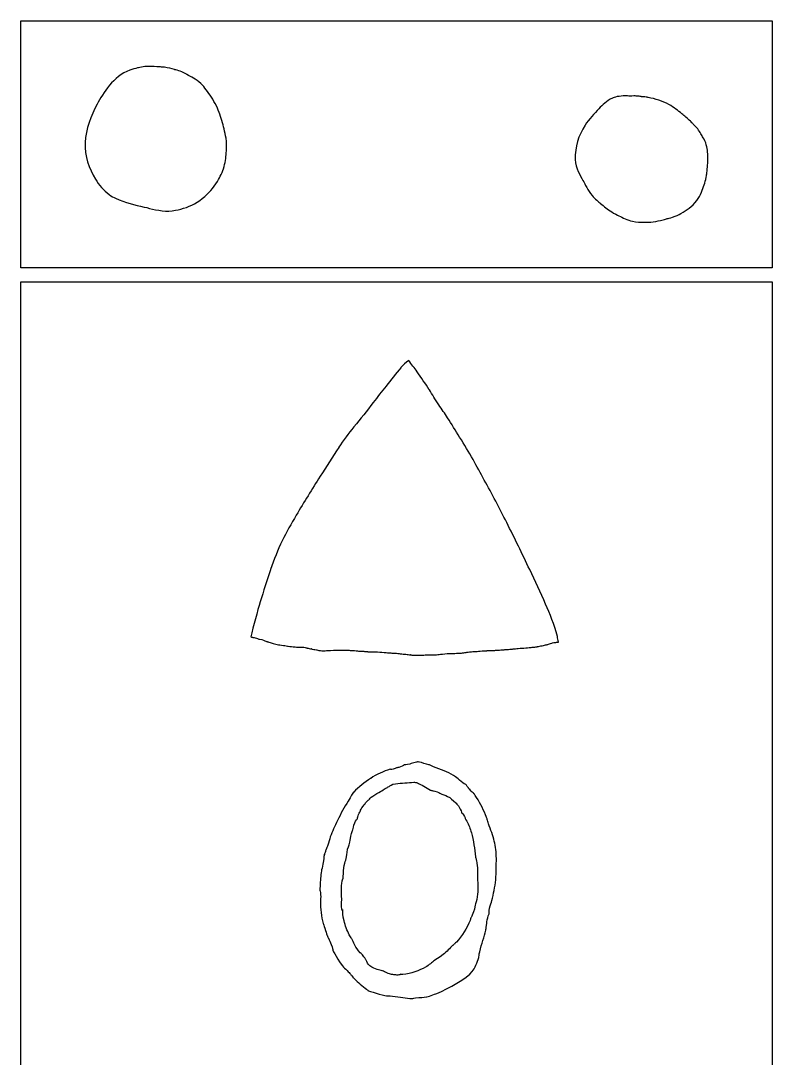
# Model space of a CAD drawing. Header units: millimetres. Extents: x 118 to 334, y 1905 to 2895.
# Drawn here: x 118.2 to 334.2, y 2596.5 to 2894.5 of the extents above; entities that cross this region are included whole.
import ezdxf

# ---------------------------------------------------------------- set-up
doc = ezdxf.new("R2010")
doc.units = ezdxf.units.MM
doc.layers.add('Calque_1', color=7, linetype='CONTINUOUS')

msp = doc.modelspace()

# ---------------------------------------------------------------- linework, layer by layer
at = {"layer": 'Calque_1', "color": 7}
for points in [[(118.17005, 2894.51342), (334.16978, 2894.51342), (334.16978, 2823.51361), (118.17005, 2823.51361)], [(118.17005, 2819.51386), (334.16978, 2819.51386), (334.16978, 2298.51362), (118.17005, 2298.51362)], [(201.6386, 2714.10626)], [(204.0338, 2713.59312)], [(205.43505, 2655.04338)]]:
    msp.add_lwpolyline(points, close=True, dxfattribs=at)
for points in [[(154.29357, 2881.40645), (154.29357, 2881.40045)], [(154.62888, 2881.39615), (154.62688, 2881.39615)], [(292.20302, 2872.94424), (292.2025, 2872.94024)], [(294.37181, 2872.90084), (294.36981, 2872.90084)], [(296.63413, 2872.68487), (296.63213, 2872.68487)], [(177.31025, 2859.08396), (177.31066, 2859.08364)], [(315.66515, 2855.30876), (315.66501, 2855.30919)], [(229.71263, 2796.90449), (229.71863, 2796.90949), (229.70573, 2796.91449)], [(229.71273, 2796.90549), (229.71263, 2796.90449)], [(223.1643, 2789.55345), (223.1543, 2789.54345)], [(238.33197, 2784.18416), (238.32197, 2784.19416)], [(197.36054, 2752.50902), (197.36054, 2752.49902)], [(189.99975, 2736.85088), (189.99975, 2736.84088)], [(189.4401, 2716.0391), (189.4501, 2716.0391)], [(271.95332, 2715.94736), (271.96332, 2715.94736)], [(272.65165, 2716.03576), (272.66195, 2716.03576)], [(272.70275, 2716.03576), (272.70248, 2716.03586)], [(201.7001, 2714.08306), (201.6898, 2714.08306)], [(201.96717, 2714.04542), (201.97717, 2714.04542)], [(204.31298, 2713.58677), (204.32328, 2713.58677)], [(213.15787, 2713.65203), (213.17597, 2713.65203)], [(213.58886, 2713.65203), (213.60956, 2713.65203)], [(215.26321, 2713.48047), (215.28131, 2713.48047), (215.41205, 2713.48047), (215.55157, 2713.48047)], [(225.58144, 2712.83068), (225.60414, 2712.83068)], [(226.15398, 2712.81978), (226.18188, 2712.81978)], [(230.16407, 2712.3702), (230.17437, 2712.3702)], [(231.54122, 2712.2632), (231.55122, 2712.2632)], [(255.53639, 2713.76697), (255.61439, 2713.76697)], [(256.83082, 2713.82567), (256.84112, 2713.82567)], [(256.89282, 2713.83567), (256.90312, 2713.83567)], [(256.90212, 2713.82567), (256.92382, 2713.82567), (256.94192, 2713.82567)], [(257.04102, 2713.86407), (257.07672, 2713.86407), (257.09892, 2713.86407), (257.14492, 2713.86407)], [(224.31328, 2679.51699), (224.30298, 2679.51699)], [(232.28767, 2681.66656), (232.29367, 2681.66156)], [(213.86282, 2672.97677), (213.85282, 2672.96677)], [(254.87259, 2653.24966), (254.87285, 2653.25021)], [(249.53228, 2645.6966), (249.5321, 2645.69666)], [(204.30717, 2641.66739), (204.30717, 2641.65139)], [(205.07818, 2635.22646), (205.07818, 2635.21146)], [(226.86371, 2620.43364), (226.85341, 2620.43364)]]:
    msp.add_lwpolyline(points, dxfattribs=at)
for points in [[(149.49696, 2880.28938), (144.80617, 2878.58228), (141.86219, 2873.7375), (140.09599, 2870.5246)], [(151.76194, 2880.97306), (151.13974, 2880.78646), (150.36836, 2880.60658), (149.49696, 2880.28938)], [(152.02188, 2881.03506), (151.93415, 2881.01924), (151.84737, 2880.99854), (151.76194, 2880.97306)], [(153.8073, 2881.35855), (153.14133, 2881.25695), (152.54863, 2881.13086), (152.02188, 2881.03506)], [(154.29357, 2881.40045), (154.1565, 2881.40045), (153.99405, 2881.38655), (153.8073, 2881.35855)], [(154.62688, 2881.39615), (154.54248, 2881.39615), (154.43067, 2881.40645), (154.29357, 2881.40645)], [(154.82784, 2881.38615), (154.86484, 2881.38615), (154.79754, 2881.38597), (154.62888, 2881.39615)], [(158.05193, 2881.25438), (157.04103, 2881.33338), (155.97223, 2881.41125), (154.82784, 2881.38615)], [(159.47355, 2881.14586), (158.84421, 2881.23186), (158.35279, 2881.23076), (158.05193, 2881.25438)], [(162.32661, 2880.47665), (161.49211, 2880.72325), (160.54461, 2880.99946), (159.47355, 2881.14586)], [(163.58544, 2880.16452), (162.85388, 2880.41452), (162.41366, 2880.45095), (162.32661, 2880.47665)], [(165.25769, 2879.46017), (164.72255, 2879.72917), (164.16447, 2879.96662), (163.58544, 2880.16452)], [(165.93931, 2879.05245), (165.95671, 2879.04245), (165.7485, 2879.21327), (165.25769, 2879.46017)], [(169.93648, 2876.50222), (168.5184, 2877.83821), (167.01295, 2878.45275), (165.93931, 2879.05245)], [(171.45731, 2874.67597), (170.94767, 2875.37057), (170.66421, 2875.81652), (169.93648, 2876.50222)], [(174.39357, 2870.07728), (173.54417, 2871.85068), (172.4411, 2873.33527), (171.45731, 2874.67597)], [(291.77927, 2872.94024), (291.19437, 2872.88224), (290.44495, 2872.86224), (289.55357, 2872.7139)], [(292.2025, 2872.94024), (292.0617, 2872.9527), (291.92007, 2872.9527), (291.77927, 2872.94024)], [(293.64944, 2872.83004), (293.22046, 2872.85704), (292.76478, 2872.90104), (292.20302, 2872.94424)], [(294.36981, 2872.90084), (293.80788, 2872.87284), (293.5754, 2872.84904), (293.64944, 2872.83004)], [(295.41154, 2872.86884), (295.25548, 2872.87884), (294.90745, 2872.92684), (294.37181, 2872.90084)], [(296.63213, 2872.68487), (296.50162, 2872.70587), (296.10284, 2872.83504), (295.41154, 2872.86884)], [(140.09599, 2870.5246), (138.32619, 2867.30501), (136.90813, 2863.46461), (136.69723, 2859.53561)], [(175.38989, 2867.63454), (175.11039, 2868.36504), (174.81555, 2869.19619), (174.39357, 2870.07728)], [(288.25545, 2872.27155), (286.48861, 2871.45385), (285.41077, 2870.37284), (284.3327, 2869.23814)], [(289.55357, 2872.7139), (288.84201, 2872.5956), (288.43625, 2872.35525), (288.25545, 2872.27155)], [(297.5581, 2872.63527), (296.89231, 2872.71427), (296.58767, 2872.69187), (296.63413, 2872.68487)], [(298.54047, 2872.44665), (298.47877, 2872.45665), (298.15392, 2872.56467), (297.5581, 2872.63527)], [(304.46001, 2870.44677), (302.57942, 2871.47697), (300.58187, 2872.11265), (298.54047, 2872.44665)], [(308.15952, 2867.80042), (307.09284, 2868.67422), (305.9317, 2869.64067), (304.46001, 2870.44677)], [(176.75983, 2862.8369), (176.41623, 2864.4161), (176.01082, 2866.01174), (175.38989, 2867.63454)], [(284.3327, 2869.23814), (283.00377, 2867.83954), (281.56897, 2866.33047), (280.36188, 2864.47667)], [(310.64775, 2865.67239), (309.77964, 2866.52058), (308.91708, 2867.17982), (308.15952, 2867.80042)], [(280.36188, 2864.47667), (278.50241, 2861.62098), (277.40275, 2858.2105), (277.55585, 2854.669)], [(311.32936, 2864.95305), (311.21302, 2865.09335), (311.006, 2865.32229), (310.64775, 2865.67239)], [(311.68076, 2864.56341), (311.41063, 2864.84391), (311.44567, 2864.81275), (311.32936, 2864.95305)], [(312.4435, 2863.7986), (312.05819, 2864.2399), (311.77383, 2864.46671), (311.68076, 2864.56341)], [(314.14417, 2861.19307), (313.74533, 2861.89797), (313.26896, 2862.853), (312.4435, 2863.7986)], [(177.27556, 2859.81951), (177.15613, 2861.29161), (177.0092, 2861.6908), (176.75983, 2862.8369)], [(315.03559, 2859.41024), (314.7421, 2860.23573), (314.37239, 2860.78987), (314.14417, 2861.19307)], [(136.69723, 2859.53561), (136.48323, 2855.54901), (137.75333, 2852.11907), (139.66862, 2849.00137)], [(177.26375, 2857.12955), (177.28455, 2857.59478), (177.32435, 2858.33833), (177.31025, 2859.08396)], [(177.31066, 2859.08364), (177.30566, 2859.33218), (177.29496, 2859.58064), (177.27556, 2859.81951)], [(315.66501, 2855.30919), (315.66501, 2856.64309), (315.55629, 2857.94574), (315.03559, 2859.41024)], [(176.61779, 2852.60735), (177.07391, 2854.19345), (177.20012, 2855.70556), (177.26375, 2857.12955)], [(315.36026, 2850.80257), (315.57904, 2852.32807), (315.66515, 2853.80586), (315.66515, 2855.30876)], [(174.67682, 2848.38539), (175.4906, 2849.67749), (176.1639, 2851.02905), (176.61779, 2852.60735)], [(277.55585, 2854.669), (277.66909, 2852.04901), (278.95404, 2850.1401), (279.76347, 2848.6735)], [(139.66862, 2849.00137), (140.64972, 2847.40427), (141.93033, 2845.82715), (143.58673, 2844.60836)], [(314.57374, 2847.39089), (314.81819, 2848.11199), (315.02024, 2848.62611), (315.18921, 2849.56751)], [(315.18921, 2849.56751), (315.28301, 2850.09001), (315.31763, 2850.50517), (315.36026, 2850.80257)], [(170.36339, 2843.41928), (172.30086, 2844.97058), (173.44076, 2846.42299), (174.67682, 2848.38539)], [(279.76347, 2848.6735), (280.41995, 2847.484), (281.06533, 2845.8393), (282.41292, 2844.27481)], [(312.44933, 2842.84647), (313.66221, 2844.42157), (314.14205, 2846.1175), (314.57374, 2847.39089)], [(143.58673, 2844.60836), (144.27423, 2844.10246), (144.92835, 2843.79799), (145.44915, 2843.54899)], [(145.44915, 2843.54899), (148.28205, 2842.19499), (150.91951, 2841.63454), (153.61609, 2841.01684)], [(164.14, 2840.42411), (166.38654, 2841.00651), (168.41475, 2841.85908), (170.36339, 2843.41928)], [(282.41292, 2844.27481), (283.22786, 2843.32871), (284.31858, 2842.46885), (284.82207, 2842.03515)], [(153.61609, 2841.01684), (155.66707, 2840.54694), (157.99426, 2839.77066), (160.77793, 2839.84896)], [(160.77793, 2839.84896), (162.06166, 2839.88496), (163.28239, 2840.20181), (164.14, 2840.42411)], [(284.82207, 2842.03515), (285.78123, 2841.20875), (286.82169, 2840.35639), (288.01464, 2839.60119)], [(307.92919, 2839.16917), (309.48193, 2840.03427), (311.15524, 2841.16587), (312.44933, 2842.84647)], [(288.01464, 2839.60119), (288.73738, 2839.14369), (289.68134, 2838.69293), (290.06826, 2838.49583)], [(290.06826, 2838.49583), (291.21581, 2837.91143), (292.50268, 2837.28733), (294.02151, 2836.91453)], [(297.12726, 2836.62566), (299.05916, 2836.59066), (300.93336, 2836.83614), (302.7755, 2837.31864)], [(302.7755, 2837.31864), (303.36941, 2837.47424), (303.75525, 2837.63279), (303.96302, 2837.69019)], [(303.96302, 2837.69019), (304.26075, 2837.77219), (304.79751, 2837.84755), (305.52675, 2838.08035)], [(305.52675, 2838.08035), (306.61537, 2838.42775), (307.25201, 2838.79187), (307.92919, 2839.16917)], [(294.02151, 2836.91453), (295.24638, 2836.61393), (296.20114, 2836.64226), (297.12726, 2836.62566)], [(229.71269, 2796.90446), (228.84977, 2796.3216), (228.07156, 2795.6572), (227.46218, 2794.8989)], [(229.70573, 2796.91449), (229.70773, 2796.91149), (229.70973, 2796.90849), (229.71273, 2796.90549)], [(232.08051, 2793.7), (231.31112, 2794.77701), (230.5111, 2795.84032), (229.71269, 2796.90446)], [(227.42708, 2794.857), (225.99899, 2793.1607), (224.61489, 2791.36295), (223.1643, 2789.55345)], [(227.46218, 2794.8989), (227.45118, 2794.8849), (227.43908, 2794.871), (227.42708, 2794.857)], [(235.59244, 2788.52564), (234.49054, 2790.26313), (233.30071, 2791.97631), (232.08051, 2793.7)], [(223.1543, 2789.54345), (221.9161, 2787.98556), (220.68582, 2786.43535), (219.48682, 2784.87655)], [(235.60844, 2788.49984), (235.59844, 2788.50984), (235.59744, 2788.51764), (235.59244, 2788.52564)], [(238.32197, 2784.19416), (237.28337, 2785.70486), (236.46144, 2787.19235), (235.60844, 2788.49984)], [(219.48682, 2784.87655), (217.68522, 2782.47015), (215.8121, 2780.14675), (213.93781, 2777.85476)], [(240.86411, 2780.46914), (240.06101, 2781.70164), (239.20306, 2782.93106), (238.33197, 2784.18416)], [(244.30421, 2774.9072), (243.10561, 2776.7951), (242.00221, 2778.67594), (240.86411, 2780.46914)], [(213.93781, 2777.85476), (212.36761, 2775.93976), (210.88393, 2774.00256), (209.58923, 2771.98896)], [(248.16909, 2768.45437), (246.95519, 2770.62886), (245.65171, 2772.7716), (244.30421, 2774.9072)], [(209.57323, 2771.96416), (207.75854, 2769.21876), (205.97672, 2766.4491), (204.21852, 2763.66131)], [(209.58923, 2771.98896), (209.57923, 2771.97896), (209.57823, 2771.97216), (209.57323, 2771.96416)], [(251.40455, 2762.59426), (250.33765, 2764.55246), (249.25809, 2766.50537), (248.16909, 2768.45437)], [(204.21852, 2763.66131), (201.88052, 2759.95701), (199.56934, 2756.25381), (197.36054, 2752.50902)], [(257.8455, 2750.39087), (255.77751, 2754.48777), (253.61335, 2758.54776), (251.40455, 2762.59426)], [(197.36054, 2752.49902), (195.92614, 2750.05422), (194.54513, 2747.61384), (193.31583, 2745.13254)], [(264.45647, 2736.85113), (262.29537, 2741.39232), (260.1043, 2745.91167), (257.8455, 2750.39087)], [(193.31583, 2745.13254), (192.01833, 2742.51875), (190.97525, 2739.72447), (189.99975, 2736.85088)], [(189.99975, 2736.84088), (188.94895, 2733.77088), (187.9398, 2730.68901), (186.9803, 2727.59441)], [(269.01691, 2726.98145), (267.56722, 2730.28094), (266.01977, 2733.55933), (264.45647, 2736.85113)], [(186.9803, 2727.59441), (186.1913, 2725.04452), (185.04298, 2720.58273), (184.30708, 2717.52733)], [(272.40327, 2717.67245), (271.46967, 2721.23535), (270.29111, 2724.06295), (269.01691, 2726.98145)], [(184.30708, 2717.52733), (184.44918, 2717.49333), (184.62333, 2717.44933), (184.75253, 2717.42139)], [(184.75253, 2717.42139), (184.76553, 2717.42139), (184.92572, 2717.39819), (185.22382, 2717.32319)], [(185.22382, 2717.32319), (185.75782, 2717.18759), (186.14035, 2717.05054), (186.39015, 2716.98574)], [(186.39015, 2716.98574), (186.55865, 2716.94174), (186.65364, 2716.91684), (186.67644, 2716.91184)], [(186.67644, 2716.91184), (186.64944, 2716.92184), (186.89686, 2716.92184), (187.41696, 2716.76663)], [(187.41696, 2716.76663), (188.25016, 2716.52303), (188.67071, 2716.27465), (188.80861, 2716.21835)], [(188.80861, 2716.21835), (188.84061, 2716.20835), (188.84551, 2716.20835), (188.90886, 2716.19565)], [(188.90886, 2716.19565), (188.97586, 2716.18165), (189.04253, 2716.16345), (189.10833, 2716.14245)], [(189.10833, 2716.14245), (189.18533, 2716.11845), (189.297, 2716.08645), (189.4401, 2716.0391)], [(189.4501, 2716.0391), (189.8061, 2715.921), (190.02171, 2715.8322), (190.11001, 2715.805)], [(190.11001, 2715.805), (190.47431, 2715.6931), (190.93025, 2715.58825), (191.46135, 2715.45205)], [(191.46135, 2715.45205), (191.74665, 2715.37905), (192.04545, 2715.30355), (191.87115, 2715.33785)], [(191.87115, 2715.33785), (192.29035, 2715.25485), (192.89228, 2715.21317), (193.65708, 2715.10117)], [(193.65708, 2715.10117), (194.33518, 2715.00217), (194.77347, 2714.87402), (195.00997, 2714.84072)], [(195.00997, 2714.84072), (195.58867, 2714.75972), (196.2841, 2714.7269), (197.0853, 2714.6614)], [(266.61256, 2714.72516), (266.51456, 2714.70516), (266.60256, 2714.74126), (266.96034, 2714.82026)], [(266.96034, 2714.82026), (267.51514, 2714.94376), (267.8345, 2714.94737), (267.8869, 2714.95617)], [(267.8869, 2714.95617), (267.8969, 2714.95617), (268.06413, 2715.00417), (268.40263, 2715.08484)], [(268.40263, 2715.08484), (268.85953, 2715.19304), (269.23032, 2715.27034), (269.50592, 2715.34994)], [(269.50592, 2715.34994), (269.69662, 2715.40494), (270.00523, 2715.52207), (270.44333, 2715.64967)], [(270.44333, 2715.64967), (270.75433, 2715.74067), (270.83054, 2715.74767), (271.02624, 2715.79746)], [(271.02624, 2715.79746), (270.82894, 2715.74646), (270.95024, 2715.81346), (271.39676, 2715.88946)], [(271.39676, 2715.88946), (271.81176, 2715.96046), (272.00292, 2715.95236), (271.95332, 2715.94736)], [(271.96332, 2715.94736), (272.04732, 2715.95736), (272.27525, 2716.00176), (272.65165, 2716.03576)], [(272.70248, 2716.03586), (272.58498, 2716.62546), (272.47407, 2717.19235), (272.40327, 2717.67245)], [(272.66195, 2716.03576), (272.68195, 2716.03576), (272.67975, 2716.03566), (272.70275, 2716.03576)], [(197.0853, 2714.6614), (197.6736, 2714.6134), (197.58683, 2714.6005), (198.11883, 2714.5715)], [(198.11883, 2714.5715), (198.27253, 2714.5615), (198.73901, 2714.6277), (199.52391, 2714.5457)], [(199.52391, 2714.5457), (200.06511, 2714.4887), (200.3986, 2714.37919), (200.5409, 2714.3483)], [(200.5409, 2714.3483), (200.4409, 2714.3703), (201.00196, 2714.2703), (201.46746, 2714.15192)], [(201.46746, 2714.15192), (201.55976, 2714.12822), (201.58799, 2714.11982), (201.63851, 2714.10592)], [(201.6386, 2714.10626), (201.5825, 2714.11326), (201.5944, 2714.10615), (201.7001, 2714.08306)], [(201.63851, 2714.10592), (201.68911, 2714.09892), (201.79294, 2714.08102), (201.96717, 2714.04542)], [(201.6898, 2714.08306), (201.80413, 2714.05796), (201.7588, 2714.07306), (201.6386, 2714.10626)], [(201.97717, 2714.04542), (202.36797, 2713.96642), (202.57112, 2713.89918), (202.58592, 2713.89608)], [(202.58592, 2713.89608), (202.57592, 2713.89608), (202.81391, 2713.87308), (203.18691, 2713.79427)], [(203.18691, 2713.79427), (203.21391, 2713.78427), (203.20081, 2713.79394), (203.22881, 2713.78397)], [(203.22881, 2713.78397), (203.57621, 2713.70597), (203.68913, 2713.65835), (203.56833, 2713.68787)], [(203.56833, 2713.68787), (203.74321, 2713.64417), (203.97171, 2713.60527), (204.03393, 2713.59277)], [(204.0338, 2713.59312), (203.9793, 2713.59252), (203.9897, 2713.58812), (204.1118, 2713.57712)], [(204.1118, 2713.57712), (204.1158, 2713.57674), (204.0442, 2713.59102), (204.0338, 2713.59312)], [(204.03393, 2713.59277), (204.07893, 2713.59326), (204.16261, 2713.59177), (204.31298, 2713.58677)], [(204.32328, 2713.58677), (204.63828, 2713.57377), (204.91833, 2713.54177), (204.92273, 2713.54177)], [(204.92273, 2713.54177), (204.92273, 2713.54177), (204.76724, 2713.55177), (204.97853, 2713.55177)], [(204.97853, 2713.55177), (205.38623, 2713.55177), (205.88516, 2713.58487), (206.47456, 2713.61587)], [(206.47456, 2713.61587), (207.47826, 2713.66787), (208.5809, 2713.76103), (209.7834, 2713.74713)], [(209.7834, 2713.74713), (210.4294, 2713.73713), (211.10402, 2713.73713), (211.80602, 2713.71923)], [(211.80602, 2713.71923), (212.35822, 2713.70423), (212.80737, 2713.66203), (213.15787, 2713.65203)], [(213.17597, 2713.65203), (213.18697, 2713.65183), (213.32386, 2713.66203), (213.58886, 2713.65203)], [(213.60956, 2713.65203), (214.36116, 2713.61503), (214.90981, 2713.50817), (215.26321, 2713.48047)], [(215.55157, 2713.48047), (216.04447, 2713.45847), (216.46426, 2713.41667), (216.81506, 2713.39467)], [(216.81506, 2713.39467), (216.85106, 2713.39467), (217.03023, 2713.39429), (217.35043, 2713.36727)], [(217.35043, 2713.36727), (217.55963, 2713.34727), (217.67033, 2713.33957), (217.88993, 2713.29857)], [(217.88993, 2713.29857), (217.88993, 2713.29857), (217.90613, 2713.28857), (217.91113, 2713.28857)], [(217.91113, 2713.28857), (217.95413, 2713.28857), (217.93423, 2713.28867), (218.00723, 2713.28857)], [(218.00723, 2713.28857), (218.75303, 2713.25457), (219.65342, 2713.29857), (220.70422, 2713.23637)], [(220.70422, 2713.23637), (221.59842, 2713.18737), (222.42157, 2713.08918), (223.17797, 2713.01778)], [(223.17797, 2713.01778), (223.66907, 2712.97178), (223.57299, 2712.97748), (223.61929, 2712.97748)], [(223.61929, 2712.97748), (223.66529, 2712.97748), (223.91347, 2712.96748), (224.50967, 2712.92788)], [(224.50967, 2712.92788), (225.11077, 2712.88288), (225.16754, 2712.85168), (225.58144, 2712.83068)], [(225.60414, 2712.83068), (225.59414, 2712.83068), (225.77888, 2712.84188), (226.15398, 2712.81978)], [(226.18188, 2712.81978), (226.69878, 2712.78278), (227.22252, 2712.6968), (227.44692, 2712.6694)], [(227.44692, 2712.6694), (227.81402, 2712.6244), (228.28559, 2712.5984), (228.85769, 2712.53143)], [(228.85769, 2712.53143), (229.37259, 2712.47143), (229.80757, 2712.4038), (230.16407, 2712.3702)], [(230.17437, 2712.3702), (229.87327, 2712.3992), (230.37494, 2712.3562), (230.61414, 2712.3382)], [(230.61414, 2712.3382), (230.85344, 2712.3202), (231.07623, 2712.3043), (231.18103, 2712.2963)], [(231.18103, 2712.2963), (231.41943, 2712.2773), (231.53902, 2712.2632), (231.54122, 2712.2632)], [(231.55122, 2712.2632), (231.36252, 2712.2732), (232.33845, 2712.2732), (232.39355, 2712.2751)], [(232.39355, 2712.2751), (232.40455, 2712.2752), (232.41565, 2712.2752), (232.42665, 2712.2751)], [(232.42665, 2712.2751), (232.77595, 2712.2851), (233.06492, 2712.27492), (233.29482, 2712.2851)], [(233.29482, 2712.2851), (233.71022, 2712.2951), (234.22491, 2712.3394), (234.84201, 2712.3575)], [(234.84201, 2712.3575), (235.93491, 2712.3895), (236.87534, 2712.35744), (237.66664, 2712.4174)], [(237.66664, 2712.4174), (238.08794, 2712.4504), (238.6446, 2712.55091), (239.34819, 2712.62411)], [(239.34819, 2712.62411), (240.33629, 2712.72661), (241.25747, 2712.74105), (242.09996, 2712.76415)], [(242.09996, 2712.76415), (242.27626, 2712.76415), (242.34549, 2712.77415), (242.39039, 2712.77415)], [(242.39039, 2712.77415), (242.41139, 2712.77415), (242.45049, 2712.78415), (242.46949, 2712.78415)], [(242.46949, 2712.78415), (242.58789, 2712.79415), (242.707, 2712.80265), (242.93199, 2712.81355)], [(242.93199, 2712.81355), (243.65899, 2712.85155), (244.29877, 2712.86115), (244.84247, 2712.90815)], [(244.84247, 2712.90815), (245.30087, 2712.94815), (245.74482, 2712.99725), (246.15402, 2713.06422)], [(246.15402, 2713.06422), (246.25402, 2713.08022), (246.45482, 2713.12612), (246.76122, 2713.17067)], [(246.76122, 2713.17067), (247.23902, 2713.24067), (247.68185, 2713.27481), (248.07225, 2713.30451)], [(248.07225, 2713.30451), (248.55085, 2713.34251), (248.85404, 2713.32591), (248.97504, 2713.33191)], [(248.97504, 2713.33191), (249.38104, 2713.35191), (249.97631, 2713.45468), (250.74961, 2713.51588)], [(250.74961, 2713.51588), (251.22681, 2713.55388), (251.61062, 2713.55348), (251.89992, 2713.56648)], [(251.89992, 2713.56648), (251.89992, 2713.56648), (252.0569, 2713.57688), (252.1273, 2713.57788)], [(252.1273, 2713.57788), (252.2003, 2713.58788), (252.2093, 2713.58788), (252.34331, 2713.58978)], [(252.34331, 2713.58978), (252.79581, 2713.59978), (253.15235, 2713.58991), (253.42644, 2713.60888)], [(253.42644, 2713.60888), (253.84274, 2713.63288), (254.16693, 2713.64168), (254.39073, 2713.66568)], [(254.39073, 2713.66568), (254.66753, 2713.69568), (255.04799, 2713.75068), (255.53639, 2713.76697)], [(255.61439, 2713.76697), (255.79319, 2713.76697), (255.827, 2713.75697), (255.7932, 2713.75697)], [(255.7932, 2713.75697), (255.9385, 2713.75697), (256.24652, 2713.80067), (256.73422, 2713.82567)], [(256.73422, 2713.82567), (256.88252, 2713.83567), (256.81782, 2713.82567), (256.83082, 2713.82567)], [(256.84112, 2713.82567), (256.85712, 2713.82567), (256.9532, 2713.83567), (256.90212, 2713.82567)], [(256.94192, 2713.82567), (256.92992, 2713.83567), (256.91582, 2713.83567), (256.89282, 2713.83567)], [(256.90312, 2713.83567), (256.92512, 2713.83567), (256.97612, 2713.85377), (256.98112, 2713.85377)], [(256.98112, 2713.85377), (257.01812, 2713.85377), (257.03002, 2713.86407), (257.04102, 2713.86407)], [(257.14492, 2713.86407), (257.21292, 2713.86407), (257.2808, 2713.87407), (257.5542, 2713.89197)], [(257.5542, 2713.89197), (257.8966, 2713.91497), (258.27832, 2713.95197), (258.70452, 2713.98497)], [(258.70452, 2713.98497), (259.14982, 2714.01897), (259.50406, 2714.03407), (259.74476, 2714.06407)], [(259.74476, 2714.06407), (260.09336, 2714.10707), (260.55082, 2714.18739), (261.12762, 2714.23099)], [(261.12762, 2714.23099), (261.89792, 2714.28899), (262.62929, 2714.31499), (263.31509, 2714.35088)], [(263.31509, 2714.35088), (263.54149, 2714.36288), (263.62455, 2714.36468), (263.57295, 2714.36088)], [(263.57295, 2714.36088), (263.66595, 2714.37088), (263.90709, 2714.41888), (264.30159, 2714.4725)], [(264.30159, 2714.4725), (264.71129, 2714.5285), (265.09751, 2714.5585), (265.45501, 2714.57947)], [(265.45501, 2714.57947), (265.99211, 2714.61147), (265.65496, 2714.56237), (265.97436, 2714.60837)], [(265.97436, 2714.60837), (266.13996, 2714.63137), (266.35636, 2714.67437), (266.61256, 2714.72516)], [(224.30298, 2679.51699), (222.37219, 2678.93859), (220.50355, 2678.02569), (218.74725, 2676.89699)], [(225.77159, 2679.71543), (225.00629, 2679.39843), (224.57458, 2679.46369), (224.31328, 2679.51699)], [(226.40152, 2679.9888), (226.32052, 2679.9448), (226.14189, 2679.86903), (225.77159, 2679.71543)], [(227.30276, 2680.22341), (226.60046, 2679.93261), (226.50282, 2679.9688), (226.40152, 2679.9888)], [(228.55592, 2680.80528), (228.50792, 2680.79228), (228.10066, 2680.55441), (227.30276, 2680.22341)], [(230.01526, 2681.02594), (228.95046, 2680.71684), (228.43652, 2680.77198), (228.55592, 2680.80528)], [(231.55935, 2681.49155), (231.06575, 2681.35735), (230.51976, 2681.17244), (230.01526, 2681.02594)], [(232.29367, 2681.66156), (232.56757, 2681.63656), (232.05295, 2681.62556), (231.55935, 2681.49155)], [(234.83222, 2680.97978), (233.62922, 2681.31238), (232.87517, 2681.61236), (232.28767, 2681.66656)], [(235.65387, 2680.8077), (235.61887, 2680.7947), (235.34562, 2680.8377), (234.83222, 2680.97978)], [(237.61809, 2679.89974), (236.3818, 2680.28444), (235.81257, 2680.7278), (235.65387, 2680.8077)], [(243.11853, 2677.35675), (241.58794, 2678.45155), (239.66329, 2679.26355), (237.61809, 2679.89974)], [(218.73125, 2676.88609), (216.97935, 2675.75849), (215.33961, 2674.41627), (213.86282, 2672.97677)], [(218.74725, 2676.89699), (218.73725, 2676.89699), (218.73625, 2676.88699), (218.73125, 2676.88609)], [(244.7975, 2675.99869), (244.1348, 2676.53239), (243.58843, 2677.02075), (243.11853, 2677.35675)], [(219.37943, 2671.80619), (220.19143, 2672.35389), (220.94, 2672.74551), (221.5979, 2673.11981)], [(221.5979, 2673.11981), (222.0466, 2673.37511), (222.56945, 2673.84418), (223.61225, 2674.30578)], [(223.61225, 2674.30578), (223.41305, 2674.21778), (223.68215, 2674.36288), (224.01739, 2674.58535)], [(224.01739, 2674.58535), (224.35199, 2674.80805), (224.73429, 2675.20918), (225.83899, 2675.33828)], [(225.83899, 2675.33828), (227.69309, 2675.55508), (229.4743, 2675.63191), (231.16269, 2675.76771)], [(231.16269, 2675.76771), (231.22669, 2675.77771), (231.2901, 2675.77801), (231.3539, 2675.77801)], [(231.3539, 2675.77801), (231.76374, 2675.77701), (232.16657, 2675.67152), (232.52385, 2675.47054)], [(232.52385, 2675.47054), (233.86615, 2674.71594), (235.13233, 2673.95939), (236.37943, 2673.30219)], [(236.18719, 2673.41743), (236.12519, 2673.48043), (236.45073, 2673.39533), (237.15613, 2673.23967)], [(236.37943, 2673.30219), (236.27213, 2673.35919), (236.20789, 2673.39619), (236.18719, 2673.41743)], [(237.15613, 2673.23967), (238.32933, 2672.98007), (238.75977, 2672.56365), (238.61547, 2672.61955)], [(246.08269, 2675.09487), (245.95339, 2675.19087), (245.4976, 2675.43519), (244.7975, 2675.99869)], [(246.49249, 2674.60394), (246.32959, 2674.81574), (246.12159, 2675.04177), (246.08269, 2675.09487)], [(247.23043, 2673.67273), (246.89433, 2674.04453), (246.72199, 2674.30544), (246.49249, 2674.60394)], [(248.31253, 2672.61647), (248.22253, 2672.69847), (247.79643, 2673.04664), (247.23043, 2673.67273)], [(212.29322, 2670.40104), (211.11572, 2668.60594), (210.16781, 2666.80765), (209.24431, 2664.81585)], [(213.85282, 2672.96677), (213.52642, 2672.64847), (213.16422, 2671.72894), (212.29322, 2670.40104)], [(217.14339, 2669.55413), (217.23839, 2669.73753), (217.33945, 2669.93108), (217.54595, 2670.15048)], [(217.54595, 2670.15048), (217.92015, 2670.54788), (218.17932, 2670.74401), (218.30922, 2670.81711)], [(218.30922, 2670.81711), (218.38122, 2670.96291), (218.68163, 2671.33559), (219.37943, 2671.80619)], [(238.61547, 2672.61955), (239.50277, 2672.27585), (240.07711, 2672.13531), (240.87011, 2671.72141)], [(240.87011, 2671.72141), (241.66311, 2671.30751), (242.3668, 2670.70101), (243.1909, 2669.83471)], [(248.76832, 2672.01857), (248.38232, 2672.58167), (248.40283, 2672.53497), (248.31253, 2672.61647)], [(251.7485, 2666.43855), (250.9506, 2668.36695), (249.93342, 2670.31867), (248.76832, 2672.01857)], [(215.45461, 2666.89125), (215.57991, 2667.17785), (215.66273, 2667.29714), (215.75433, 2667.45194)], [(215.75433, 2667.45194), (215.75433, 2667.54294), (215.88766, 2667.87241), (216.24526, 2668.45291)], [(216.24526, 2668.45291), (216.70766, 2669.20361), (217.0478, 2669.52583), (217.14339, 2669.55413)], [(243.1909, 2669.83471), (243.1769, 2669.84871), (243.33769, 2669.69205), (243.50819, 2669.51535)], [(243.50819, 2669.51535), (243.67869, 2669.33855), (243.86439, 2669.21112), (244.17689, 2668.65752)], [(244.17689, 2668.65752), (244.69809, 2667.73452), (244.87379, 2667.17366), (244.96909, 2666.92636)], [(209.24431, 2664.81585), (208.44641, 2663.09475), (207.66368, 2661.58739), (207.14418, 2660.09469)], [(214.16373, 2664.10382), (214.53333, 2664.88092), (214.81136, 2665.22866), (214.95076, 2665.38746)], [(214.95076, 2665.38746), (214.97176, 2665.57936), (215.00996, 2665.69622), (215.03396, 2665.78692)], [(215.03396, 2665.78692), (215.07496, 2665.94092), (215.11106, 2666.04302), (215.15075, 2666.15072)], [(215.15075, 2666.15072), (215.22975, 2666.36612), (215.32231, 2666.58865), (215.45461, 2666.89125)], [(244.96909, 2666.92636), (245.01909, 2666.94436), (245.28977, 2666.66392), (245.67447, 2665.95742)], [(245.67447, 2665.95742), (245.84527, 2665.64422), (245.92971, 2665.37939), (245.97471, 2665.17349)], [(245.97471, 2665.17349), (246.06271, 2665.04979), (246.16843, 2664.89728), (246.34523, 2664.58438)], [(246.34523, 2664.58438), (246.91333, 2663.57868), (247.38907, 2662.43101), (247.68727, 2661.29931)], [(252.22599, 2665.26136), (252.13899, 2665.48386), (252.0401, 2665.73405), (251.7485, 2666.43855)], [(252.29989, 2664.85467), (252.27489, 2664.95367), (252.24799, 2665.06516), (252.22599, 2665.26136)], [(252.83939, 2663.25993), (252.53439, 2664.08503), (252.40539, 2664.43677), (252.29989, 2664.85467)], [(213.06251, 2660.31852), (213.25101, 2661.48712), (213.60618, 2662.0479), (213.62578, 2662.1303)], [(213.62578, 2662.1303), (213.72378, 2662.5404), (213.71578, 2663.16182), (214.16373, 2664.10382)], [(247.68727, 2661.29931), (248.27447, 2659.07081), (248.65894, 2656.56488), (248.86704, 2654.35658)], [(254.43722, 2658.25817), (254.06182, 2659.89797), (253.48369, 2661.51714), (252.83939, 2663.25993)], [(207.14418, 2660.09469), (206.97958, 2659.52469), (206.67668, 2658.43317), (206.41968, 2657.69897)], [(211.94423, 2655.6356), (212.13073, 2656.95573), (212.58004, 2657.76282), (212.69354, 2658.17912)], [(212.69354, 2658.17912), (212.84344, 2658.72852), (212.91621, 2659.41252), (213.06251, 2660.31852)], [(254.87285, 2653.25021), (254.88085, 2655.02471), (254.79025, 2656.71553), (254.43722, 2658.25817)], [(205.57115, 2655.44484), (205.50745, 2655.27094), (205.443, 2655.05973), (205.43473, 2655.0428)], [(205.89361, 2656.30939), (205.77661, 2655.99979), (205.66005, 2655.68774), (205.57115, 2655.44484)], [(206.41968, 2657.69897), (206.28308, 2657.30897), (206.12771, 2656.92842), (205.89361, 2656.30939)], [(211.57526, 2653.37579), (211.72006, 2653.93159), (211.82213, 2654.7717), (211.94423, 2655.6356)], [(205.03372, 2652.2931), (204.86492, 2651.3776), (204.64835, 2650.73211), (204.58465, 2650.32371)], [(205.43473, 2655.0428), (205.24593, 2654.2733), (205.28089, 2653.63361), (205.03372, 2652.2931)], [(205.45415, 2655.12608), (205.43515, 2655.05408), (205.43175, 2655.03668), (205.43505, 2655.04338)], [(205.43505, 2655.04338), (205.44205, 2655.07118), (205.44675, 2655.09788), (205.45415, 2655.12608)], [(211.03627, 2651.16663), (211.15677, 2652.23462), (211.46736, 2652.96169), (211.57526, 2653.37579)], [(248.86704, 2654.35658), (248.86704, 2654.29758), (248.86686, 2654.33048), (248.87704, 2654.27748)], [(248.87704, 2654.27748), (249.06964, 2653.83668), (249.07557, 2653.66077), (249.14937, 2653.29407)], [(249.14937, 2653.29407), (249.53657, 2651.37438), (249.42158, 2649.59548), (249.46098, 2648.20498)], [(254.78729, 2649.97906), (254.82789, 2651.09033), (254.86779, 2652.18496), (254.87259, 2653.24966)], [(204.58465, 2650.32371), (204.37585, 2648.98631), (204.31124, 2647.48474), (204.19914, 2645.90434)], [(210.82905, 2648.219), (210.91105, 2648.923), (210.90295, 2649.98583), (211.03627, 2651.16663)], [(254.70309, 2647.7394), (254.77409, 2648.2882), (254.75329, 2649.03756), (254.78729, 2649.97906)], [(210.38825, 2645.33184), (210.40125, 2645.63394), (210.29315, 2646.37421), (210.56447, 2647.45471)], [(210.56447, 2647.45471), (210.62047, 2647.67861), (210.64857, 2647.8813), (210.82905, 2648.219)], [(249.46098, 2648.20498), (249.48298, 2647.42543), (249.52548, 2646.5834), (249.53228, 2645.6966)], [(253.58739, 2641.81315), (254.08239, 2643.69415), (254.44879, 2645.7601), (254.70309, 2647.7394)], [(204.19914, 2645.90434), (204.16114, 2645.36884), (204.12624, 2645.09502), (204.09682, 2645.02222)], [(204.09682, 2645.02222), (204.15682, 2644.84072), (204.28497, 2644.41834), (204.35107, 2643.54324)], [(204.35107, 2643.54324), (204.42307, 2642.59435), (204.30717, 2641.96629), (204.30717, 2641.66739)], [(210.40325, 2642.8369), (210.28095, 2643.8484), (210.36325, 2644.74284), (210.38825, 2645.33184)], [(249.5321, 2645.69666), (249.5391, 2644.80987), (249.5103, 2643.87877), (249.38999, 2642.92112)], [(204.30717, 2641.65139), (204.30717, 2639.49309), (204.52658, 2637.14576), (205.07818, 2635.22646)], [(210.39395, 2640.12182), (210.30195, 2641.26732), (210.44295, 2641.89909), (210.50402, 2642.17699)], [(210.50402, 2642.17699), (210.47802, 2642.29969), (210.45002, 2642.451), (210.40325, 2642.8369)], [(248.74816, 2640.50112), (248.62286, 2640.02562), (248.6031, 2638.94138), (247.957, 2637.59328)], [(249.38999, 2642.92112), (249.23939, 2641.72222), (248.86086, 2640.92902), (248.74816, 2640.50112)], [(252.94609, 2639.57659), (253.15409, 2640.56589), (253.45029, 2641.29255), (253.58739, 2641.81315)], [(210.63889, 2639.25521), (210.74519, 2638.63131), (210.49535, 2638.89062), (210.39395, 2640.12182)], [(211.0952, 2635.97892), (210.7264, 2637.42382), (210.76459, 2638.54161), (210.63889, 2639.25521)], [(247.957, 2637.59328), (247.7696, 2637.20248), (247.62827, 2636.96942), (247.52757, 2636.82072)], [(252.39625, 2636.83412), (252.59775, 2637.69262), (252.79767, 2638.0752), (252.78847, 2638.0294)], [(252.78847, 2638.0294), (252.79847, 2638.0584), (252.73847, 2638.58889), (252.94609, 2639.57659)], [(205.07818, 2635.21146), (205.11518, 2635.08366), (205.3547, 2634.64706), (205.6151, 2633.85186)], [(212.60828, 2631.96315), (211.96998, 2633.20584), (211.43619, 2634.64242), (211.0952, 2635.97892)], [(247.30432, 2636.11534), (246.48823, 2633.90024), (245.02284, 2631.59242), (243.42084, 2629.87592)], [(247.52757, 2636.82072), (247.49257, 2636.67642), (247.44767, 2636.50444), (247.30432, 2636.11534)], [(251.82986, 2633.25915), (251.87986, 2633.47905), (251.90686, 2633.92884), (251.99419, 2634.60273)], [(251.99419, 2634.60273), (252.00419, 2634.64073), (252.00529, 2634.67973), (252.01229, 2634.71746)], [(252.01229, 2634.71746), (252.11659, 2635.29826), (252.20305, 2636.01162), (252.39625, 2636.83412)], [(205.6151, 2633.85186), (205.9085, 2632.95606), (206.01788, 2632.30049), (206.15098, 2631.93569)], [(206.15098, 2631.93569), (206.18298, 2631.84869), (206.37311, 2631.52488), (206.65741, 2630.95488)], [(213.31573, 2630.85882), (213.34473, 2630.79882), (213.03778, 2631.12735), (212.60828, 2631.96315)], [(250.08939, 2627.09777), (250.60679, 2629.43136), (251.41396, 2631.43835), (251.82986, 2633.25915)], [(206.65741, 2630.95488), (206.67641, 2630.91688), (206.69311, 2630.87988), (206.71011, 2630.84119)], [(206.71011, 2630.84119), (206.88391, 2630.44189), (207.17868, 2629.89657), (207.43978, 2629.14827)], [(207.43978, 2629.14827), (207.76148, 2628.22627), (207.81935, 2627.66408), (207.87335, 2627.52408)], [(215.76209, 2626.80894), (214.4029, 2628.22464), (213.75803, 2629.92872), (213.31573, 2630.85882)], [(242.393, 2629.00828), (241.5305, 2628.10968), (240.60916, 2627.17866), (239.55286, 2626.29837)], [(242.62244, 2629.15917), (242.29164, 2628.89867), (242.2281, 2628.83668), (242.393, 2629.00828)], [(242.72786, 2629.24857), (242.69386, 2629.21757), (242.65896, 2629.18817), (242.62244, 2629.15917)], [(243.42084, 2629.87592), (243.05314, 2629.48223), (242.79136, 2629.30477), (242.72786, 2629.24857)], [(207.87335, 2627.52408), (208.18025, 2626.72688), (210.36205, 2623.23773), (210.89125, 2622.68613)], [(216.42304, 2626.21208), (216.30514, 2626.29108), (216.10299, 2626.45364), (215.76209, 2626.80894)], [(216.82146, 2625.64002), (216.67746, 2625.85172), (216.54304, 2626.04318), (216.42304, 2626.21208)], [(217.46277, 2624.6592), (217.43287, 2624.6908), (217.10514, 2625.22291), (216.82146, 2625.64002)], [(239.55286, 2626.29837), (238.38326, 2625.32377), (237.40004, 2624.90626), (237.06774, 2624.61216)], [(247.9288, 2621.39321), (248.6657, 2622.3441), (249.43399, 2624.09354), (249.81499, 2625.44774)], [(249.81499, 2625.44774), (249.86899, 2625.63924), (249.88999, 2626.19897), (250.08939, 2627.09777)], [(210.89125, 2622.68613), (210.98925, 2622.58423), (211.40306, 2622.30269), (211.97335, 2621.70169)], [(218.54022, 2623.04638), (217.99307, 2623.43383), (217.62019, 2624.19006), (217.46277, 2624.6592)], [(222.06714, 2621.65473), (221.33364, 2621.90303), (220.01492, 2622.00228), (218.54022, 2623.04638)], [(234.47048, 2622.67068), (232.74308, 2621.71488), (230.32425, 2620.76632), (228.03625, 2620.59742)], [(237.06774, 2624.61216), (236.40954, 2624.02946), (235.55548, 2623.27108), (234.47048, 2622.67068)], [(211.97335, 2621.70169), (212.41665, 2621.23449), (212.72109, 2620.90805), (212.93609, 2620.67075)], [(212.93609, 2620.67075), (213.04359, 2620.55215), (213.127, 2620.45802), (213.2079, 2620.36172)], [(213.2079, 2620.36172), (213.2889, 2620.26572), (213.3039, 2620.35072), (213.58101, 2619.82015)], [(213.58101, 2619.82015), (213.59101, 2619.80815), (213.59931, 2619.78515), (213.60631, 2619.77315)], [(213.60631, 2619.77315), (213.63831, 2619.74115), (213.64311, 2619.73535), (213.67611, 2619.70235)], [(213.67611, 2619.70235), (214.75131, 2618.61485), (215.85197, 2617.67831), (217.12396, 2616.68652)], [(223.03917, 2621.22168), (222.56857, 2621.43808), (222.09374, 2621.64573), (222.06714, 2621.65473)], [(224.73726, 2620.5933), (223.90786, 2620.7627), (223.50977, 2621.00538), (223.03917, 2621.22168)], [(225.80541, 2620.48064), (225.62451, 2620.46764), (225.26776, 2620.49074), (224.73726, 2620.5933)], [(226.85341, 2620.43364), (226.42481, 2620.36664), (226.08061, 2620.41064), (225.80541, 2620.48064)], [(227.43112, 2620.62742), (227.25462, 2620.55542), (227.11051, 2620.47284), (226.86371, 2620.43364)], [(228.03625, 2620.59742), (227.27045, 2620.54142), (227.49372, 2620.61642), (227.43112, 2620.62742)], [(237.78162, 2615.15173), (241.05672, 2616.48532), (246.453, 2619.48871), (247.9288, 2621.39321)], [(217.12396, 2616.68652), (217.75456, 2616.19492), (217.97709, 2615.96184), (217.88619, 2616.01524)], [(217.88619, 2616.01524), (218.19439, 2615.83454), (222.28843, 2614.58293), (223.28793, 2614.46443)], [(223.28793, 2614.46443), (223.56103, 2614.43243), (224.13097, 2614.47443), (224.98137, 2614.38433)], [(224.98137, 2614.38433), (227.13546, 2614.16763), (228.99942, 2613.71093), (230.56862, 2613.67533)], [(230.56862, 2613.67533), (230.59062, 2613.67533), (230.95325, 2613.74833), (231.66985, 2613.82984)], [(231.66985, 2613.82984), (232.95115, 2613.97584), (234.01363, 2613.9743), (234.81332, 2614.1089)], [(234.81332, 2614.1089), (234.77432, 2614.0989), (235.51633, 2614.30388), (236.15123, 2614.53058)], [(236.15123, 2614.53058), (236.78623, 2614.75727), (237.44792, 2615.01583), (237.78162, 2615.15173)]]:
    msp.add_open_spline(points, degree=3, dxfattribs=at)

doc.saveas('drawing.dxf')
